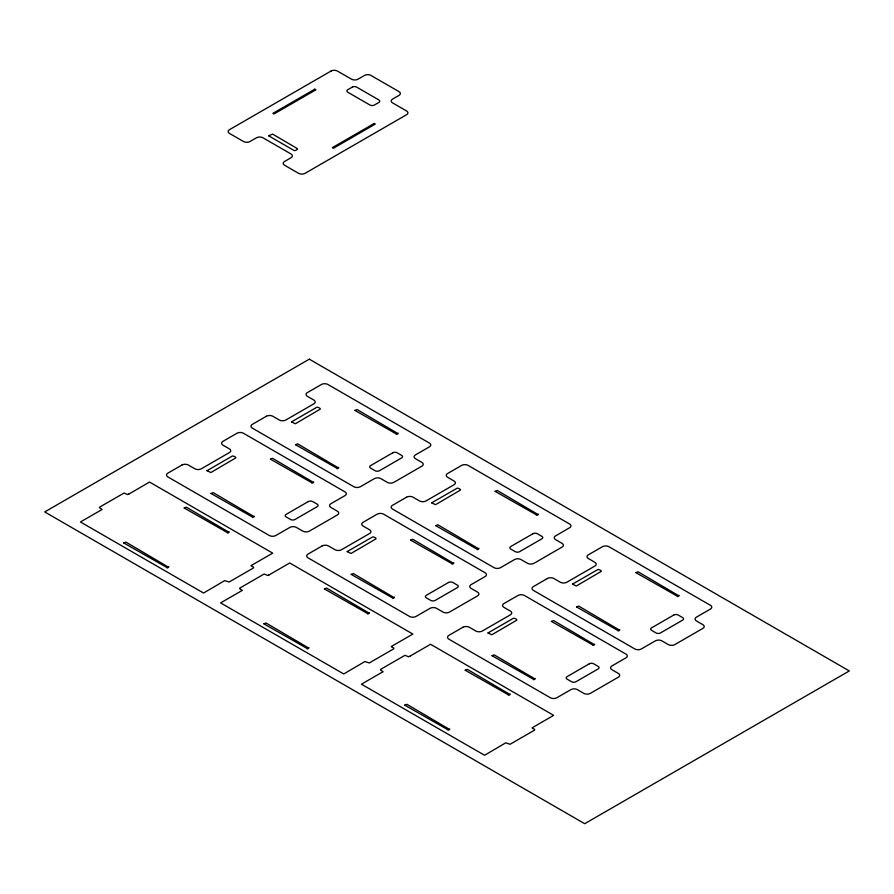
<?xml version="1.0" encoding="UTF-8"?>
<svg xmlns="http://www.w3.org/2000/svg" width="894" height="894" viewBox="0 0 894 894"><rect width="100%" height="100%" fill="white"/><g stroke="black" fill="none" stroke-linecap="round" stroke-linejoin="round"><path stroke-width="1.34" d="M123.741 542.937L166.753 567.422C166.485 569.31 170.665 565.98 167.826 566.796L125.898 542.088L123.741 542.904M184.22 508.015L227.232 532.511C227.031 534.388 231.088 531.014 228.305 531.885L186.388 507.166L184.22 507.993M211.051 493.488L252.253 516.933C251.929 518.743 256.109 515.637 253.438 516.263L213.208 492.639L211.051 493.466M263.92 623.867L306.933 648.362C306.463 650.139 310.844 647.122 308.084 647.703L266.021 622.984L263.931 623.811M270.446 459.192L311.648 482.637C311.414 484.514 315.526 481.207 312.766 482L272.581 458.32L270.457 459.147M295.534 444.709L336.736 468.154C336.535 470.032 340.58 466.657 337.82 467.528L297.668 443.837L295.534 444.709M324.399 588.945L367.412 613.44C367.132 615.284 371.222 612.088 368.563 612.781L326.5 588.062L324.399 588.923M354.929 410.413L396.131 433.858C395.997 435.736 399.92 432.439 397.327 433.188L357.064 409.553L354.94 410.391M351.23 574.417L392.432 597.862C392.242 599.762 396.321 596.376 393.505 597.248L353.32 573.535L351.241 574.373M404.736 705.165L447.749 729.66C447.469 731.515 451.66 728.241 448.866 729.012L406.837 704.282L404.736 705.142M410.625 540.121L451.828 563.578C451.548 565.444 455.739 562.136 452.912 562.952L412.76 539.261L410.625 540.121M435.713 525.638L476.915 549.084C476.781 550.972 480.693 547.631 478.066 548.435L437.848 524.778L435.724 525.594M465.215 670.243L508.228 694.739C508.049 696.627 512.061 693.297 509.345 694.102L467.316 669.36L465.226 670.198M495.12 491.354L536.311 514.799C535.897 516.609 540.278 513.458 537.428 514.151L497.276 490.493L495.12 491.32M492.046 655.715L533.249 679.172C533.07 681.06 537.093 677.674 534.321 678.546L494.136 654.833L492.046 655.693M551.442 621.431L592.644 644.876C592.286 646.72 596.589 643.512 593.728 644.25L553.576 620.559L551.453 621.397M576.529 606.948L617.732 630.393C617.631 632.27 621.52 628.918 618.883 629.734L578.63 606.054L576.541 606.892M635.936 572.652L677.138 596.097C676.825 597.952 681.049 594.711 678.244 595.449L638.059 571.78L635.958 572.573M128.781 494.047L127.551 494.561L124.065 493.041L99.558 507.177C98.139 508.295 104.285 509.234 101.279 509.96L80.438 521.962L203.564 593.046L224.729 580.608L229.099 582.028L253.561 567.913C254.902 566.528 248.811 566.036 251.907 565.131L272.681 553.129L149.555 482.056L128.781 494.091M268.96 574.976L267.664 575.479L264.188 573.993L239.737 588.118C238.497 589.336 244.565 590.275 241.391 590.9L220.617 602.891L343.743 673.975L364.908 661.538L369.289 662.968L393.74 648.843C395.182 647.535 389.024 646.954 392.086 646.06L412.86 634.069L289.734 562.985L268.96 574.976M409.776 656.274L408.48 656.777L405.016 655.291L380.553 669.416C379.212 670.511 385.392 671.617 382.207 672.199L361.433 684.189L484.559 755.274L505.725 742.836L510.105 744.266L534.556 730.141C536.031 728.856 529.896 728.241 532.902 727.358L553.677 715.368L430.55 644.283L409.776 656.274M206.995 470.702L210.861 472.535L235.1 458.32C237.949 457.717 232.127 454.957 231.825 456.331L206.995 470.702M268.681 135.81L293.489 150.181C294.394 151.723 299.289 148.873 296.853 148.292L272.547 134.078L268.681 135.81M291.489 421.923L295.355 423.756L319.583 409.541C322.365 408.927 316.923 406.211 316.32 407.552L291.489 421.923M347.185 551.643L351.051 553.464L375.279 539.261C378.084 538.724 372.653 535.819 371.993 537.316L347.196 551.587M431.668 502.864L435.534 504.685L459.762 490.482C462.489 489.934 457.102 487.074 456.476 488.582L431.679 502.808M488.001 632.941L491.868 634.762L516.095 620.559C518.878 620.023 513.502 617.128 512.81 618.614L488.001 632.941M572.484 584.162L576.351 585.983L600.578 571.78C603.305 571.232 597.918 568.372 597.293 569.88L572.495 584.106M330.992 71.073L229.467 129.686A4.582 2.648 0 0 0 229.467 133.418L243.514 141.531A4.582 2.648 0 0 0 249.996 141.531L256.477 137.788A4.582 2.648 0 0 1 262.959 137.788L291.019 153.992A4.582 2.648 0 0 1 291.019 157.735L284.538 161.479A4.582 2.648 0 0 0 284.538 165.211L298.585 173.324A4.582 2.648 0 0 0 305.066 173.324L406.591 114.711A4.582 2.648 0 0 0 406.591 110.979L392.533 102.866A4.582 2.648 0 0 1 392.533 99.122L399.015 95.379A4.582 2.648 0 0 0 399.015 91.635L370.954 75.442A4.582 2.648 0 0 0 364.473 75.442L358.002 79.186A4.582 2.648 0 0 1 351.521 79.186L337.463 71.073A4.582 2.648 0 0 0 330.992 71.073M314.811 89.165L272.905 113.359L273.989 113.985L315.895 89.791L314.811 89.165M352.292 87.098L347.766 89.724A3.051 1.766 0 0 0 347.766 92.216L370.015 105.056A3.051 1.766 0 0 0 374.329 105.056L378.866 102.441A3.051 1.766 0 0 0 378.866 99.949L356.617 87.098A3.051 1.766 0 0 0 352.292 87.098M374.206 123.461L332.311 147.655L333.384 148.281L375.29 124.087L374.206 123.461M309.302 359.176L44.7 511.938L584.698 823.709L849.3 670.936L309.302 359.176M181.884 465.048L167.837 473.161A4.582 2.648 0 0 0 167.837 476.904L269.362 535.517A4.582 2.648 0 0 0 275.833 535.517L289.891 527.404A4.582 2.648 0 0 1 296.372 527.404L302.842 531.148A4.582 2.648 0 0 0 309.324 531.148L337.384 514.944A4.582 2.648 0 0 0 337.384 511.2L330.903 507.457A4.582 2.648 0 0 1 330.903 503.724L344.961 495.611A4.582 2.648 0 0 0 344.961 491.868L243.436 433.255A4.582 2.648 0 0 0 236.955 433.255L222.908 441.368A4.582 2.648 0 0 0 222.908 445.111L229.389 448.855A4.582 2.648 0 0 1 229.389 452.587L201.329 468.791A4.582 2.648 0 0 1 194.847 468.791L188.366 465.048A4.582 2.648 0 0 0 181.884 465.048M266.378 416.269L252.32 424.382A4.582 2.648 0 0 0 252.32 428.125L353.845 486.738A4.582 2.648 0 0 0 360.327 486.738L374.374 478.625A4.582 2.648 0 0 1 380.855 478.625L387.337 482.369A4.582 2.648 0 0 0 393.818 482.369L421.879 466.165A4.582 2.648 0 0 0 421.879 462.421L415.397 458.678A4.582 2.648 0 0 1 415.397 454.945L429.444 446.832A4.582 2.648 0 0 0 429.444 443.089L327.919 384.476A4.582 2.648 0 0 0 321.449 384.476L307.391 392.589A4.582 2.648 0 0 0 307.391 396.333L313.872 400.076A4.582 2.648 0 0 1 313.872 403.809L285.812 420.012A4.582 2.648 0 0 1 279.33 420.012L272.849 416.269A4.582 2.648 0 0 0 266.378 416.269M308.329 501.556L286.091 514.396A3.051 1.766 0 0 0 286.091 516.888L290.617 519.515A3.051 1.766 0 0 0 294.942 519.515L317.191 506.663A3.051 1.766 0 0 0 317.191 504.171L312.654 501.556A3.051 1.766 0 0 0 308.329 501.556M392.824 452.777L370.574 465.618A3.051 1.766 0 0 0 370.574 468.11L375.111 470.736A3.051 1.766 0 0 0 379.425 470.736L401.674 457.884A3.051 1.766 0 0 0 401.674 455.392L397.137 452.777A3.051 1.766 0 0 0 392.824 452.777M322.063 545.977L308.017 554.09A4.582 2.648 0 0 0 308.017 557.834L409.541 616.447A4.582 2.648 0 0 0 416.012 616.447L430.07 608.333A4.582 2.648 0 0 1 436.551 608.333L443.022 612.077A4.582 2.648 0 0 0 449.503 612.077L477.564 595.873A4.582 2.648 0 0 0 477.564 592.13L471.082 588.397A4.582 2.648 0 0 1 471.082 584.654L485.14 576.541A4.582 2.648 0 0 0 485.14 572.797L383.615 514.184A4.582 2.648 0 0 0 377.134 514.184L363.087 522.297A4.582 2.648 0 0 0 363.087 526.041L369.568 529.784A4.582 2.648 0 0 1 369.568 533.528L341.508 549.721A4.582 2.648 0 0 1 335.026 549.721L328.545 545.977A4.582 2.648 0 0 0 322.063 545.977M406.558 497.198L392.5 505.311A4.582 2.648 0 0 0 392.5 509.055L494.024 567.668A4.582 2.648 0 0 0 500.506 567.668L514.553 559.555A4.582 2.648 0 0 1 521.034 559.555L527.516 563.298A4.582 2.648 0 0 0 533.997 563.298L562.058 547.094A4.582 2.648 0 0 0 562.058 543.362L555.576 539.618A4.582 2.648 0 0 1 555.576 535.875L569.623 527.762A4.582 2.648 0 0 0 569.623 524.018L468.11 465.405A4.582 2.648 0 0 0 461.628 465.405L447.57 473.518A4.582 2.648 0 0 0 447.57 477.262L454.051 481.006A4.582 2.648 0 0 1 454.051 484.749L425.991 500.942A4.582 2.648 0 0 1 419.509 500.942L413.039 497.198A4.582 2.648 0 0 0 406.558 497.198M448.509 582.486L426.27 595.326A3.051 1.766 0 0 0 426.27 597.829L430.796 600.444A3.051 1.766 0 0 0 435.121 600.444L457.37 587.593A3.051 1.766 0 0 0 457.37 585.101L452.833 582.486A3.051 1.766 0 0 0 448.509 582.486M533.003 533.707L510.753 546.547A3.051 1.766 0 0 0 510.753 549.05L515.29 551.665A3.051 1.766 0 0 0 519.604 551.665L541.853 538.814A3.051 1.766 0 0 0 541.853 536.322L537.316 533.707A3.051 1.766 0 0 0 533.003 533.707M462.88 627.286L448.833 635.399A4.582 2.648 0 0 0 448.833 639.132L550.358 697.745A4.582 2.648 0 0 0 556.839 697.745L570.886 689.632A4.582 2.648 0 0 1 577.368 689.632L583.849 693.375A4.582 2.648 0 0 0 590.319 693.375L618.38 677.171A4.582 2.648 0 0 0 618.38 673.439L611.909 669.695A4.582 2.648 0 0 1 611.909 665.952L625.956 657.839A4.582 2.648 0 0 0 625.956 654.095L524.432 595.482A4.582 2.648 0 0 0 517.95 595.482L503.903 603.595A4.582 2.648 0 0 0 503.903 607.339L510.385 611.083A4.582 2.648 0 0 1 510.385 614.826L482.324 631.019A4.582 2.648 0 0 1 475.843 631.019L469.361 627.286A4.582 2.648 0 0 0 462.88 627.286M547.374 578.507L533.327 586.62A4.582 2.648 0 0 0 533.327 590.353L634.841 648.966A4.582 2.648 0 0 0 641.322 648.966L655.369 640.853A4.582 2.648 0 0 1 661.851 640.853L668.332 644.596A4.582 2.648 0 0 0 674.814 644.596L702.874 628.393A4.582 2.648 0 0 0 702.874 624.66L696.392 620.917A4.582 2.648 0 0 1 696.392 617.173L710.439 609.06A4.582 2.648 0 0 0 710.439 605.316L608.926 546.715A4.582 2.648 0 0 0 602.444 546.715L588.386 554.816A4.582 2.648 0 0 0 588.386 558.56L594.868 562.304A4.582 2.648 0 0 1 594.868 566.047L566.807 582.24A4.582 2.648 0 0 1 560.337 582.24L553.855 578.507A4.582 2.648 0 0 0 547.374 578.507M589.336 663.784L567.087 676.635A3.051 1.766 0 0 0 567.087 679.127L571.612 681.742A3.051 1.766 0 0 0 575.937 681.742L598.187 668.902A3.051 1.766 0 0 0 598.187 666.399L593.65 663.784A3.051 1.766 0 0 0 589.336 663.784M673.819 615.005L651.57 627.856A3.051 1.766 0 0 0 651.57 630.348L656.107 632.963A3.051 1.766 0 0 0 660.42 632.963L682.67 620.123A3.051 1.766 0 0 0 682.67 617.62L678.144 615.005A3.051 1.766 0 0 0 673.819 615.005"/></g></svg>
